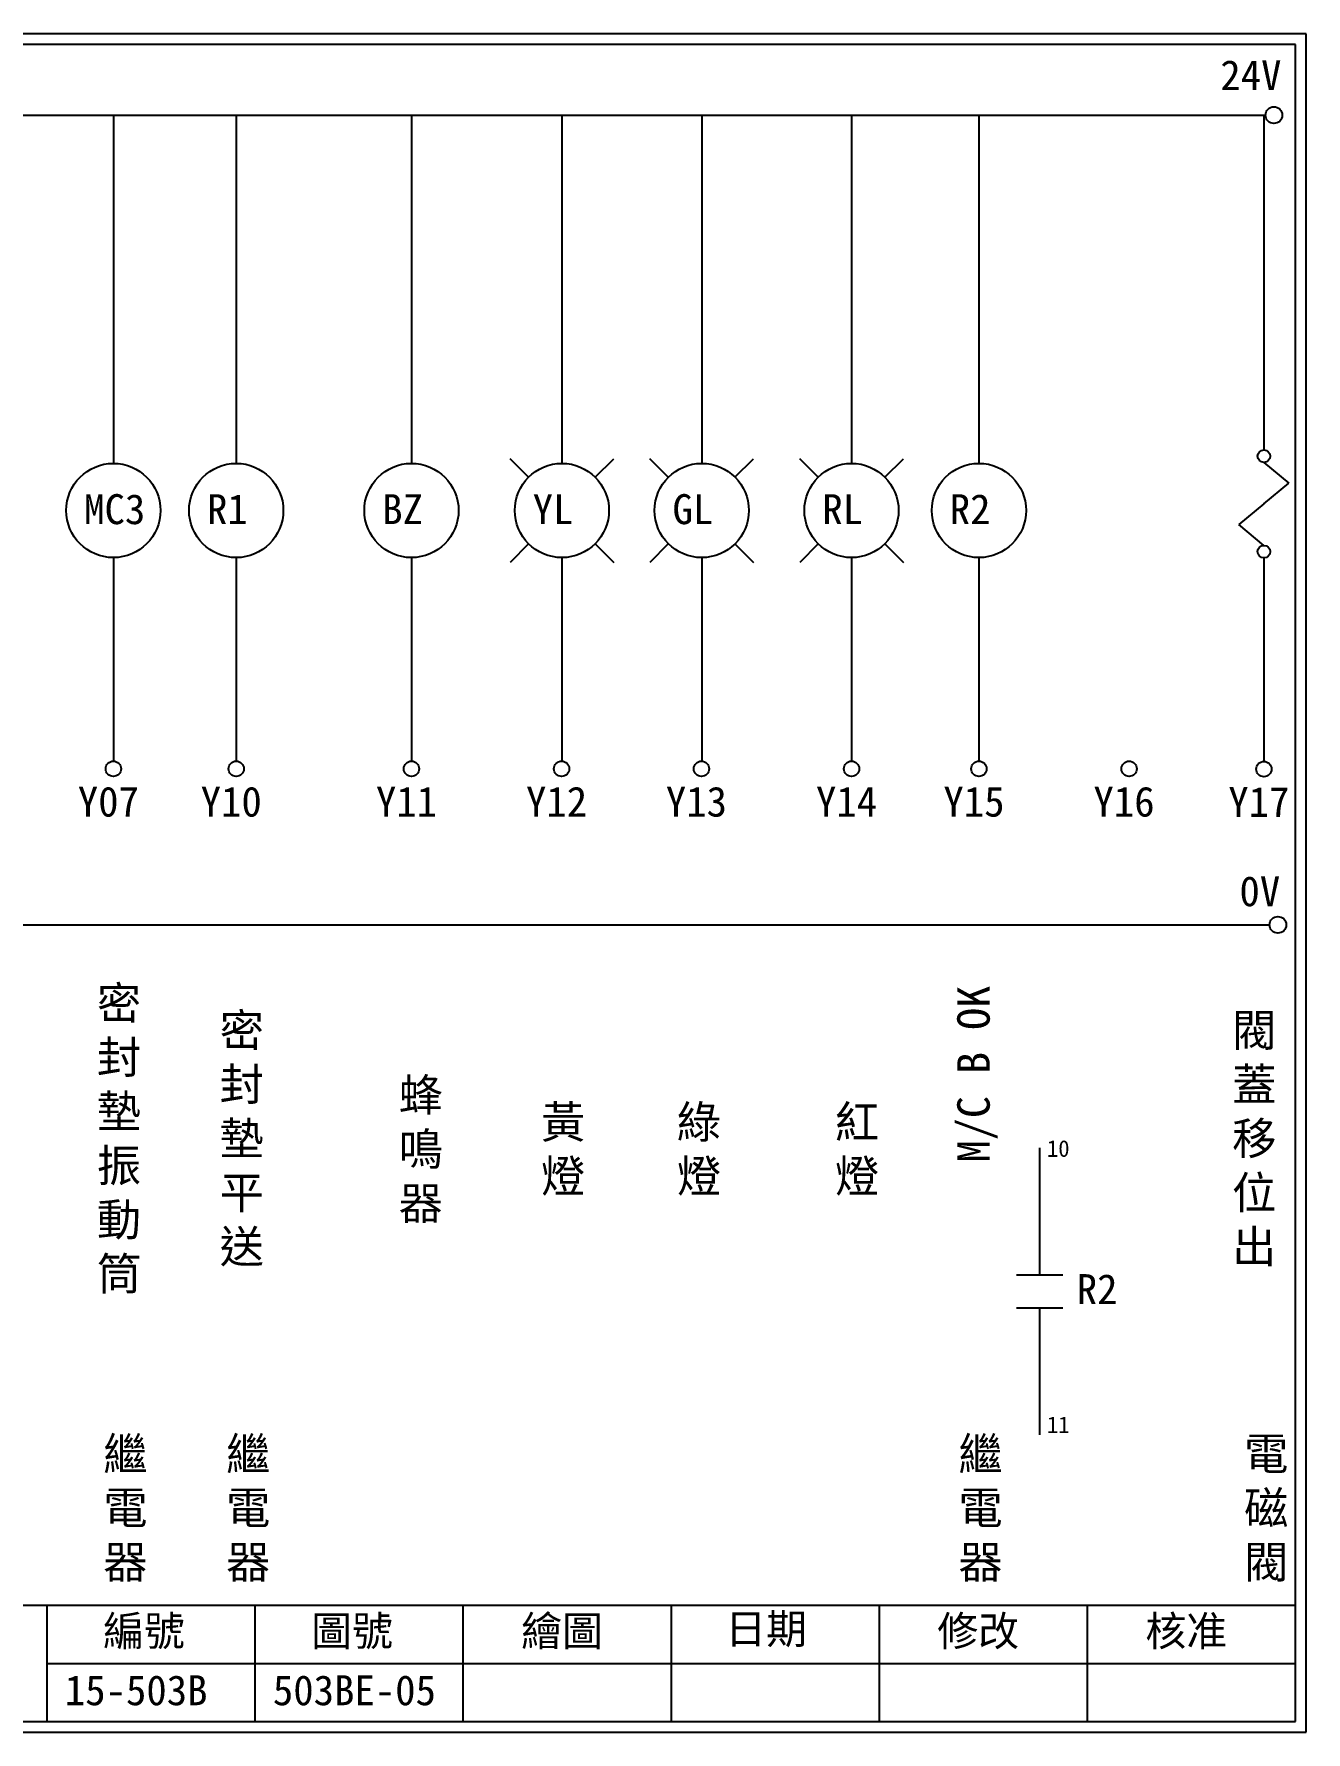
# Model space of a CAD drawing. Extents: x 926 to 1213, y 3 to 207.
# Drawn here: x 1059.9 to 1212.7, y 3 to 207 of the extents above; entities that cross this region are included whole.
import ezdxf

# ---------------------------------------------------------------- set-up
doc = ezdxf.new("R2010")
doc.units = 0
doc.layers.get('0').update_dxf_attribs({"linetype": 'CONTINUOUS'})
doc.layers.add('圖框層', color=7, linetype='CONTINUOUS')
doc.layers.add('標尺寸層', color=3, linetype='CONTINUOUS')
doc.styles.add('CNS', font='romanc.shx', dxfattribs={"bigfont": 'chineset.shx'})
doc.styles.add('STSL', font='kaiu.ttf')

msp = doc.modelspace()

# ---------------------------------------------------------------- linework, layer by layer
for centre in [(1208.88, 197.22), (1209.36, 99.96)]:
    msp.add_circle(centre, 1)
at = {"layer": '圖框層', "color": 7}
for p, q in [((1212.74, 206.97), (925.74, 206.97)), ((1212.74, 3), (1212.74, 206.97)), ((1211.49, 205.72), (926.99, 205.72)), ((1211.49, 4.25), (1211.49, 205.72)), ((926.99, 18.25), (1211.49, 18.25)), ((1061.49, 4.25), (1061.49, 18.25)), ((1086.49, 4.25), (1086.49, 18.25)), ((1111.49, 4.25), (1111.49, 18.25)), ((1136.49, 4.25), (1136.49, 18.25)), ((1161.49, 4.25), (1161.49, 18.25)), ((1186.49, 4.25), (1186.49, 18.25)), ((1061.49, 11.25), (1211.49, 11.25)), ((926.99, 4.25), (1211.49, 4.25)), ((925.74, 3), (1212.74, 3))]:
    msp.add_line(p, q, dxfattribs=at)
at = {"layer": '標尺寸層', "color": 7}
for p, q in [((930.28, 197.22), (1207.88, 197.22)), ((1069.44, 197.22), (1069.44, 155.39)), ((1084.2, 197.22), (1084.2, 155.39)), ((1105.26, 197.22), (1105.26, 155.39)), ((1123.33, 197.22), (1123.33, 155.39)), ((1140.13, 197.22), (1140.13, 155.39)), ((1158.13, 197.22), (1158.13, 155.39)), ((1173.44, 197.22), (1173.44, 155.39)), ((1207.68, 197.2), (1207.68, 157)), ((1207.68, 155.5), (1210.68, 153.01)), ((1207.68, 150.52), (1210.68, 153.01)), ((1207.68, 150.52), (1204.67, 148.03)), ((1207.68, 145.54), (1204.67, 148.03)), ((1069.44, 144.07), (1069.44, 119.62)), ((1084.2, 144.07), (1084.2, 119.62)), ((1105.26, 144.07), (1105.26, 119.62)), ((1123.33, 144.07), (1123.33, 119.62)), ((1140.13, 144.07), (1140.13, 119.62)), ((1158.13, 144.07), (1158.13, 119.62)), ((1173.44, 144.07), (1173.44, 119.62)), ((1207.68, 144.04), (1207.68, 119.59)), ((930.49, 99.96), (1208.36, 99.96)), ((1177.96, 57.91), (1183.52, 57.91)), ((1177.96, 53.94), (1183.52, 53.94))]:
    msp.add_line(p, q, dxfattribs=at)
at = {"layer": '標尺寸層'}
for p, q in [((1119.33, 153.73), (1117.11, 155.95)), ((1127.34, 153.73), (1129.56, 155.95)), ((1136.12, 153.73), (1133.9, 155.95)), ((1144.13, 153.73), (1146.35, 155.95)), ((1154.13, 153.73), (1151.91, 155.95)), ((1162.14, 153.73), (1164.36, 155.95)), ((1119.33, 145.72), (1117.11, 143.5)), ((1127.34, 145.72), (1129.56, 143.5)), ((1136.12, 145.72), (1133.9, 143.5)), ((1144.13, 145.72), (1146.35, 143.5)), ((1154.13, 145.73), (1151.91, 143.5)), ((1162.14, 145.73), (1164.36, 143.5)), ((1180.74, 57.91), (1180.74, 73.17)), ((1180.74, 38.68), (1180.74, 53.94))]:
    msp.add_line(p, q, dxfattribs=at)
at = {"layer": '標尺寸層', "color": 7}
for centre, radius in [((1069.44, 149.73), 5.66), ((1084.2, 149.73), 5.66), ((1105.26, 149.73), 5.66), ((1123.33, 149.73), 5.66), ((1140.13, 149.73), 5.66), ((1158.13, 149.73), 5.66), ((1173.44, 149.73), 5.66), ((1207.68, 156.25), 0.751), ((1207.68, 144.79), 0.751), ((1069.44, 118.7), 0.92), ((1084.2, 118.7), 0.92), ((1105.26, 118.7), 0.92), ((1123.3, 118.7), 0.92), ((1140.1, 118.7), 0.92), ((1158.13, 118.7), 0.92), ((1173.44, 118.7), 0.92), ((1191.48, 118.7), 0.92), ((1207.68, 118.67), 0.92)]:
    msp.add_circle(centre, radius, dxfattribs=at)

# ---------------------------------------------------------------- texts
at = {"layer": '圖框層', "color": 4, "style": 'STSL'}
for s, height, p in [('24V', 3.6, (1202.44, 200.22)), ('MC3', 3.6, (1065.93, 148.09)), ('R1', 3.6, (1080.69, 148.09)), ('BZ', 3.6, (1101.75, 148.09)), ('YL', 3.6, (1119.82, 148.09)), ('GL', 3.6, (1136.62, 148.09)), ('RL', 3.6, (1154.62, 148.09)), ('R2', 3.6, (1169.93, 148.09)), ('Y07', 3.6, (1065.17, 112.96)), ('Y10', 3.6, (1079.93, 112.96)), ('Y11', 3.6, (1100.99, 112.96)), ('Y12', 3.6, (1119.02, 112.96)), ('Y13', 3.6, (1135.82, 112.96)), ('Y14', 3.6, (1153.86, 112.96)), ('Y15', 3.6, (1169.17, 112.96)), ('Y16', 3.6, (1187.2, 112.96)), ('Y17', 3.6, (1203.4, 112.93)), ('0V', 3.6, (1204.74, 102.2)), ('10', 2, (1181.61, 72.09)), ('R2', 3.6, (1185.19, 54.4)), ('11', 2, (1181.61, 38.91)), ('編號', 3.6, (1068.21, 13.34)), ('圖號', 3.6, (1093.21, 13.34)), ('繪圖', 3.6, (1118.44, 13.34)), ('日期', 3.6, (1142.96, 13.59)), ('修改', 3.6, (1168.44, 13.34)), ('核准', 3.6, (1193.44, 13.34)), ('15-503B', 3.6, (1063.61, 6.22)), ('503BE-05', 3.6, (1088.61, 6.22))]:
    msp.add_text(s, height=height, dxfattribs=at).set_placement(p)
at = {"layer": '標尺寸層', "color": 7, "char_height": 3.9, "width": 2.8481, "attachment_point": 5, "style": 'CNS'}
for s, insert in [('{\\fDFKai-SB|b0|i0|c136|p65;密封墊振動筒}', (1070.12, 74.09)), ('{\\fDFKai-SB|b0|i0|c136|p65;密封墊平送}', (1084.87, 74.09)), ('{\\fDFKai-SB|b0|i0|c136|p65;閥蓋移位出}', (1206.52, 74.09)), ('{\\fDFKai-SB|b0|i0|c136|p65;蜂鳴器}', (1106.38, 72.82)), ('{\\fDFKai-SB|b0|i0|c136|p65;黃燈}', (1123.48, 72.82)), ('{\\fDFKai-SB|b0|i0|c136|p65;綠燈}', (1139.81, 72.82)), ('{\\fDFKai-SB|b0|i0|c136|p65;紅燈}', (1158.8, 72.82)), ('{\\fDFKai-SB|b0|i0|c136|p65;繼電器}', (1070.89, 29.71)), ('{\\fDFKai-SB|b0|i0|c136|p65;繼電器}', (1085.65, 29.71)), ('{\\fDFKai-SB|b0|i0|c136|p65;繼電器}', (1173.64, 29.71)), ('{\\fDFKai-SB|b0|i0|c136|p65;電磁閥}', (1207.96, 29.71))]:
    msp.add_mtext(s, dxfattribs=dict(at, insert=insert))
at = {"layer": '標尺寸層', "color": 7, "insert": (1173.26, 82.04), "char_height": 3.9, "width": 35.8286, "attachment_point": 5, "rotation": 90, "style": 'CNS'}
msp.add_mtext('{\\fDFKai-SB|b0|i0|c136|p65;M/C B OK}', dxfattribs=at)

doc.saveas('drawing.dxf')
